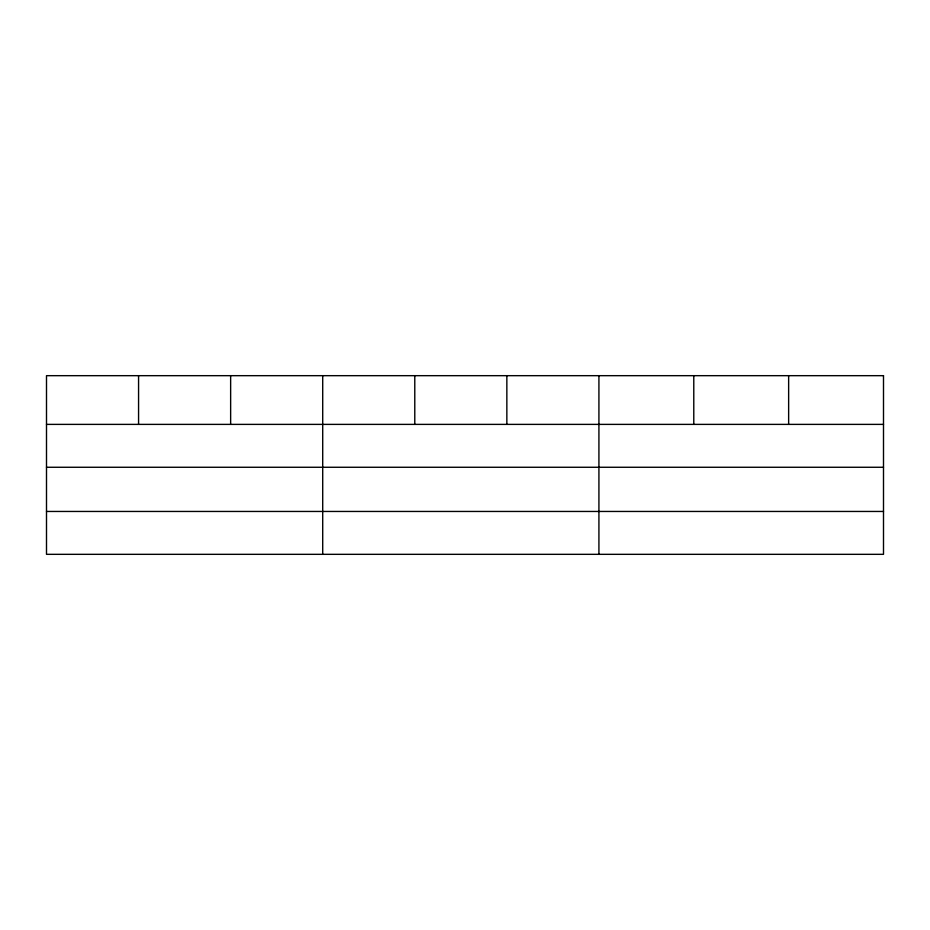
<?xml version="1.0" encoding="UTF-8"?>
<svg xmlns="http://www.w3.org/2000/svg" width="930" height="930" viewBox="0 0 930 930"><rect width="100%" height="100%" fill="white"/><g stroke="black" fill="none" stroke-linecap="round" stroke-linejoin="round"><path stroke-width="1.4" d="M46.5 424.382L883.5 424.382M46.5 467.267L883.5 467.267M46.5 511.454L883.5 511.454M788.64 375.674L788.64 424.382M693.78 375.674L693.78 424.382M598.92 375.674L598.92 554.327M506.85 375.674L506.85 424.382M414.78 375.674L414.78 424.382M322.71 375.674L322.71 554.327M230.64 375.674L230.64 424.382M138.57 375.674L138.57 424.382M883.5 375.674L46.5 375.674L46.5 554.327L883.5 554.327L883.5 375.674"/></g></svg>
